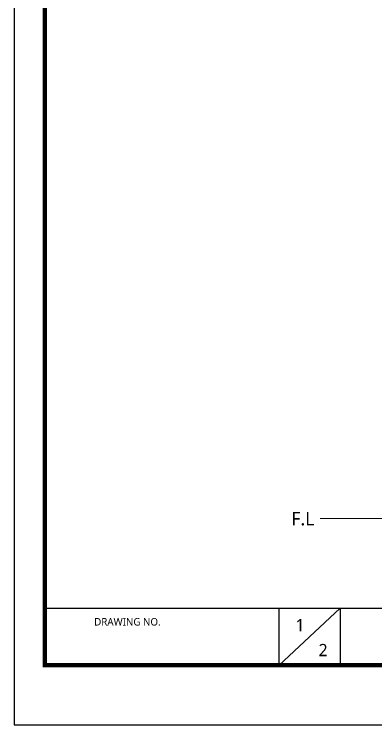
# Model space of a CAD drawing. Extents: x 0 to 1580, y 0 to 1158.
# Drawn here: x 0 to 301, y 0 to 591 of the extents above; entities that cross this region are included whole.
import ezdxf

# ---------------------------------------------------------------- set-up
doc = ezdxf.new("R2010")
doc.units = 0
doc.header["$LTSCALE"] = 10
doc.header["$MEASUREMENT"] = 0
doc.layers.get('0').update_dxf_attribs({"linetype": 'CONTINUOUS'})
doc.layers.add('치수선', color=7, linetype='CONTINUOUS', lineweight=20)
doc.styles.add('Daelim Dimension', font='')
doc.styles.get('Daelim Dimension').set_extended_font_data('NanumGothic')

msp = doc.modelspace()

# ---------------------------------------------------------------- linework, layer by layer
at = {"color": 5}
msp.add_line((25.40280532836914, 96.98629760742188), (1297.430618286133, 96.98629760742188), dxfattribs=at)
at = {"color": 5, "ltscale": 40}
for p, q in [((220.3871536254883, 96.98629760742188), (220.3871536254883, 49.38400268554688)), ((220.3871536254883, 96.98629760742188), (220.3871536254883, 49.38400268554688)), ((271.3334465026855, 96.98629760742188), (220.3871536254883, 49.38400268554688)), ((271.3334465026855, 96.98629760742188), (220.3871536254883, 49.38400268554688)), ((271.3334465026855, 96.98629760742188), (271.3334465026855, 49.38400268554688)), ((271.3334465026855, 96.98629760742188), (271.3334465026855, 49.38400268554688))]:
    msp.add_line(p, q, dxfattribs=at)
at = {"ltscale": 0.5}
msp.add_lwpolyline([(0, 0), (1579.76000213623, 0), (1579.76000213623, 1157.519989013672), (0, 1157.519989013672)], close=True, dxfattribs=at)
at = {"color": 5, "linetype": 'ByBlock', "lineweight": 200, "const_width": 3.64}
msp.add_lwpolyline([(25.40280532836914, 49.56396484375), (1554.202808380127, 49.56396484375), (1554.202808380127, 1130.643981933594), (25.40280532836914, 1130.643981933594)], close=True, dxfattribs=at)
at = {"layer": '치수선'}
msp.add_line((994.7158167211583, 171.5359203638415), (254.7943992439682, 171.5359203638415), dxfattribs=at)

# ---------------------------------------------------------------- texts
at = {"color": 5, "ltscale": 40, "style": 'Daelim Dimension'}
msp.add_text('DRAWING NO.', height=6.234134010778815, dxfattribs=at).set_placement((66.59038925170898, 82.58480834960938))
at = {"char_height": 10.2020065056, "width": 14.23800696336274, "attachment_point": 1, "style": 'Daelim Dimension'}
for s, insert in [('1', (234.2438697814941, 88.06173706054688)), ('2', (253.387321472168, 67.2674560546875))]:
    msp.add_mtext(s, dxfattribs=dict(at, insert=insert))
at = {"layer": '치수선', "insert": (249.9788970772202, 177.1441204370837), "char_height": 11.25, "attachment_point": 3, "style": 'Daelim Dimension'}
msp.add_mtext_dynamic_manual_height_columns('F.L', width=17.41092732240713, gutter_width=12.5, heights=[0], dxfattribs=at)

doc.saveas('drawing.dxf')
